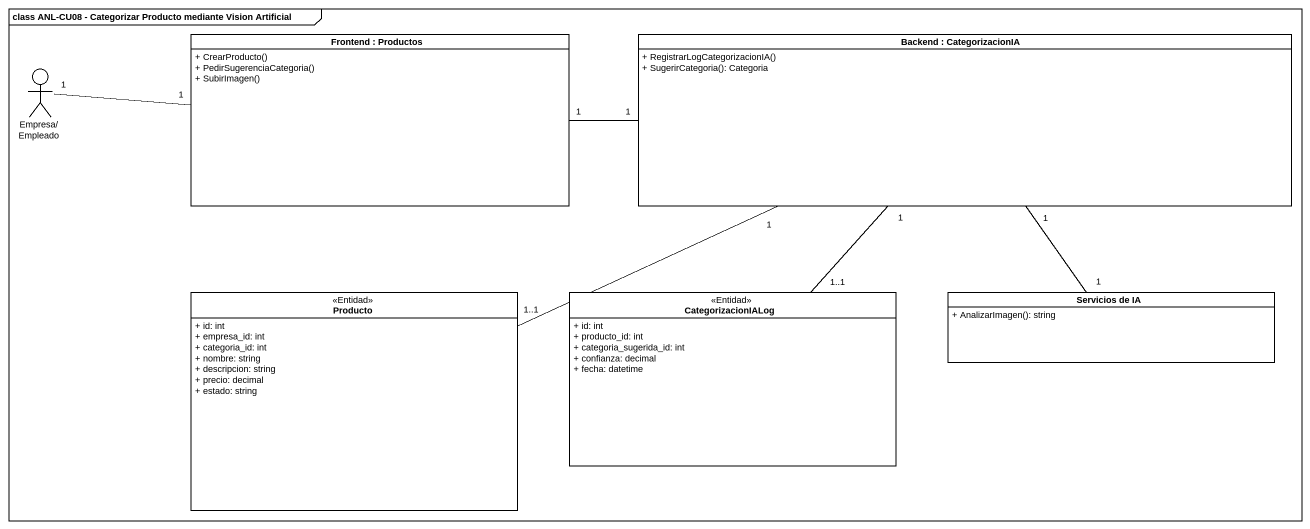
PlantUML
@startuml
mainframe class ANL-CU08 - Categorizar Producto mediante Vision Artificial
allowmixing
hide circle
hide empty members
skinparam classAttributeIconSize 0
class "Frontend : Productos" as Frontend_Productos {
  + CrearProducto()
  + PedirSugerenciaCategoria()
  + SubirImagen()
}
class "Backend : CategorizacionIA" as Backend_CategorizacionIA {
  + RegistrarLogCategorizacionIA()
  + SugerirCategoria(): Categoria
}
actor "Empresa/Empleado" as Empresa_Empleado
class Producto <<Entidad>> {
  + id: int
  + empresa_id: int
  + categoria_id: int
  + nombre: string
  + descripcion: string
  + precio: decimal
  + estado: string
}
class CategorizacionIALog <<Entidad>> {
  + id: int
  + producto_id: int
  + categoria_sugerida_id: int
  + confianza: decimal
  + fecha: datetime
}
class "Servicios de IA" as Servicios_de_IA {
  + AnalizarImagen(): string
}
Frontend_Productos "1" -right- "1" Backend_CategorizacionIA
Backend_CategorizacionIA "1" -left- "1..1" Producto
Backend_CategorizacionIA "1" -- "1..1" CategorizacionIALog
Backend_CategorizacionIA "1" -- "1" Servicios_de_IA
Empresa_Empleado "1" -right- "1" Frontend_Productos
@enduml
